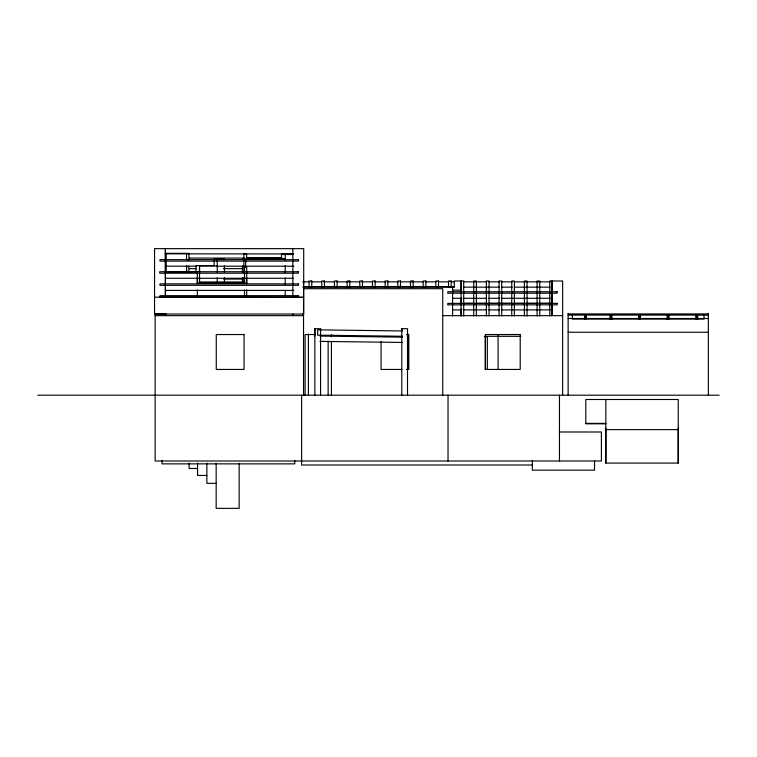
<?xml version="1.0" encoding="UTF-8"?>
<svg xmlns="http://www.w3.org/2000/svg" width="757" height="757" viewBox="0 0 757 757"><rect width="100%" height="100%" fill="white"/><g stroke="black" fill="none" stroke-linecap="round" stroke-linejoin="round"><path stroke-width="1.14" d="M186.553 272.321L186.553 266.53M217.24 266.01L199.517 266.01L199.517 281.983L244.511 281.983L244.511 266.757L246.706 266.757L246.706 282.995L197.312 282.995L197.312 272.132L165.423 272.132M292.836 248.646L292.836 254.513L281.472 254.513M303.557 395.192L303.529 280.998M314.846 395.192L314.846 328.727L320.561 328.727L320.561 330.818M320.561 395.192L320.561 328.727M401.797 395.192L401.797 328.727L407.512 328.727L407.512 395.192M605.846 423.806L585.814 423.806L585.814 399.488L678.234 399.488L678.234 463.085L605.846 463.085L605.846 428.093M678.234 463.085L678.234 428.093M293.574 253.945L165.367 253.822M246.621 258.061L281.472 258.061L281.472 253.983L292.836 253.983L292.836 297.331M189.354 258.08L244.539 258.08M246.886 258.08L282.115 258.08M285.219 258.553L245.647 258.553L245.647 267.145M186.553 259.575L188.9 259.575M243.877 261.288L245.647 261.288M165.83 266.19L196.356 266.19M216.322 266.19L293.82 266.19M189.307 268.65L196.347 268.65M223.353 268.65L242.145 268.65M166.209 271.602L195.968 271.602M165.584 278.283L293.574 278.283M223.353 279.068L242.136 279.068M302.809 281.85L308.705 281.85M311.061 281.85L321.668 281.85M324.024 281.85L334.632 281.85M336.988 281.85L359.376 281.85M361.732 281.85L372.34 281.85M374.696 281.85L385.304 281.85M387.66 281.85L398.267 281.85M400.623 281.85L423.021 281.85M425.377 281.85L435.985 281.85M438.341 281.85L448.939 281.85M451.304 281.85L453.661 281.85M464.23 281.85L486.552 281.85M488.899 281.85L499.469 281.85M501.825 281.85L512.394 281.85M514.741 281.85L549.989 281.85M303.529 286.581L454.314 286.581L454.314 281.008L463.7 281.008L463.7 315.906M302.809 287.149L308.695 287.149M311.042 287.149L321.64 287.149M323.987 287.149L334.585 287.149M336.941 287.149L347.529 287.149M349.885 287.149L372.245 287.149M374.601 287.149L385.19 287.149M387.546 287.149L398.135 287.149M400.491 287.149L411.079 287.149M413.436 287.149L424.034 287.149M426.38 287.149L448.75 287.149M451.096 287.149L454.626 287.149M464.05 287.149L499.355 287.149M501.711 287.149L512.309 287.149M514.656 287.149L549.97 287.149M303.557 288.691L442.731 288.691L442.731 395.192M452.601 290.111L461.183 290.111L461.183 281.008M165.83 290.414L293.82 290.414M154.551 297.179L303.708 297.331L292.836 297.198M452.468 298.296L461.874 298.296M464.23 298.296L486.723 298.286M488.927 298.296L499.677 298.286M501.863 298.296L550.292 298.286M463.369 303.33L473.939 303.33M476.295 303.33L486.865 303.33M489.211 303.33L511.533 303.33M513.88 303.33L524.459 303.33M526.806 303.33L537.375 303.33M539.732 303.33L550.301 303.33M452.468 309.916L461.874 309.916M464.23 309.916L486.723 309.878M488.927 309.916L499.677 309.878M501.863 309.916L550.292 309.878M154.551 314.032L303.708 314.032L303.708 248.646L154.551 248.646L154.551 314.032L165.423 314.041M568.138 313.937L708.334 313.937M568.138 315.082L708.334 315.082M155.071 315.65L303.557 315.65M442.731 315.65L562.64 315.65M568.138 318.508L708.334 318.508M568.138 332.247L708.334 332.247M315.395 334.537L305.109 334.537L305.109 395.192M406.462 334.537L408.771 334.537L408.771 369.444L406.462 369.444M484.319 336.326L520.74 336.326M401.844 369.444L381.074 369.444L381.074 341.521M37.85 395.192L719.15 395.192M585.814 423.371L605.846 423.371M605.846 429.616L678.234 429.616M559.158 431.992L601.389 431.992L601.389 461.004L155.128 461.004L155.128 315.65M532.351 465.006L301.627 465.006L301.627 395.192M197.558 468.498L189.089 468.498L189.089 463.142M206.86 475.453L197.558 475.453L197.558 463.142M216.161 483.345L206.86 483.345L206.86 463.218M165.367 253.34L188.9 253.34L188.9 260.342M402.355 330.96L317.685 329.853L317.618 335.152L402.289 336.259M320.06 336.08L402.487 337.158M319.984 341.379L402.421 342.448M165.367 297.123L165.367 248.646L165.423 297.179M708.334 313.36L708.334 395.192M704.038 315.082L704.038 319.038L572.424 319.038L572.424 315.082M697.623 315.13L697.623 319.539M696.771 315.508L696.771 318.811M696.639 315.508L696.639 318.811M695.787 315.13L695.787 319.539M669.008 315.13L669.008 319.539M668.157 315.508L668.157 318.811M668.034 315.508L668.034 318.811M667.182 315.13L667.182 319.539M640.394 315.13L640.394 319.539M639.542 315.508L639.542 318.811M639.419 315.508L639.419 318.811M638.567 315.13L638.567 319.539M611.864 315.13L611.864 319.539M611.013 315.508L611.013 318.811M610.89 315.508L610.89 318.811M610.038 315.13L610.038 319.539M605.846 399.488L605.846 463.085M594.519 460.899L594.519 470.154L532.351 470.154L532.351 460.294M586.401 315.101L586.401 319.501M585.549 315.48L585.549 318.129M585.426 315.48L585.426 318.129M584.574 315.101L584.574 319.501M568.138 313.36L568.138 395.192M562.64 395.192L562.64 281.008L549.771 281.008L549.771 315.906M559.47 395.192L559.47 461.004M552.43 281.008L552.43 315.65M551.626 281.008L551.626 315.65M539.75 315.906L539.75 281.008L537.091 281.008L537.091 315.906M527.08 315.906L527.08 281.008L524.421 281.008L524.421 315.906M514.4 315.906L514.4 281.008L511.741 281.008L511.741 315.906M501.73 315.906L501.73 281.008L499.071 281.008L499.071 315.906M498.097 335.332L498.097 369.511M489.05 315.906L489.05 281.008L486.391 281.008L486.391 315.906M487.338 369.511L487.338 336.827L485.303 336.827L485.303 369.511M476.38 315.906L476.38 281.008L473.721 281.008L473.721 315.906M461.183 298.343L461.183 304.229M461.183 308.932L461.183 315.991M461.041 281.008L461.041 315.906M452.601 286.581L452.601 315.991M448.03 395.192L448.03 461.004M408.477 334.216L408.477 369.397M401.797 328.727L401.797 330.818M331.405 334.537L331.405 336.865M331.405 341.53L331.405 395.192M328.141 341.133L328.141 395.192M314.846 328.727L314.846 336.051M308.392 334.083L308.392 395.192M303.216 313.294L303.216 315.65M294.757 460.37L294.757 463.861L161.998 463.861L161.998 460.37M292.836 314.032L292.836 315.65M285.219 254.513L285.219 260.342M285.219 265.641L285.219 272.719M285.219 277.847L285.219 284.528M285.219 290.423L285.219 296.526M246.621 258.695L246.621 253.983L243.877 253.983L243.877 259.008L242.448 259.008L243.877 259.49L243.877 272.255M246.706 277.951L246.706 283.771M246.706 289.893L246.706 296.791M244.511 277.951L244.511 282.607M244.511 289.893L244.511 296.791M243.877 277.696L243.877 282.702M242.448 266.029L242.448 272.255M242.448 277.734L242.448 282.702M239.165 463.312L239.165 508.354L216.161 508.354L216.161 463.35M224.451 266.029L224.451 272.255M224.451 277.734L224.451 282.692M217.24 272.132L217.24 259.49L224.451 259.49L224.451 258.998L214.165 258.998L214.165 265.593L195.968 265.593L195.968 272.132M217.24 277.724L217.24 282.607M199.517 266.01L199.517 272.132M199.517 277.951L199.517 282.607M197.312 277.951L197.312 283.771M197.312 289.893L197.312 296.791M188.9 266.18L188.9 272.321M186.553 253.822L186.553 259.727M186.553 265.622L186.553 272.709M166.209 253.822L166.209 272.132M166.01 314.032L166.01 315.65M298.513 259.651L159.954 259.651L159.954 261.108L298.513 261.108L298.513 259.651M298.267 271.735L159.708 271.735L159.708 273.201L298.267 273.201L298.267 271.735M311.761 281.008L309.102 281.008L309.102 287.452L311.761 287.452L311.761 281.008M324.431 281.008L321.772 281.008L321.772 287.452L324.431 287.452L324.431 281.008M337.111 281.008L334.452 281.008L334.452 287.452L337.111 287.452L337.111 281.008M349.781 281.008L347.122 281.008L347.122 287.452L349.781 287.452L349.781 281.008M362.461 281.008L359.802 281.008L359.802 287.452L362.461 287.452L362.461 281.008M375.131 281.008L372.472 281.008L372.472 287.452L375.131 287.452L375.131 281.008M387.811 281.008L385.152 281.008L385.152 287.452L387.811 287.452L387.811 281.008M400.481 281.008L397.822 281.008L397.822 287.452L400.481 287.452L400.481 281.008M413.161 281.008L410.502 281.008L410.502 287.452L413.161 287.452L413.161 281.008M425.831 281.008L423.172 281.008L423.172 287.452L425.831 287.452L425.831 281.008M438.492 281.008L435.833 281.008L435.833 287.452L438.492 287.452L438.492 281.008M451.172 281.008L448.513 281.008L448.513 287.452L451.172 287.452L451.172 281.008M298.513 283.866L159.954 283.866L159.954 285.323L298.513 285.323L298.513 283.866M557.133 291.748L447.766 291.748L447.766 293.205L557.133 293.205L557.133 291.748M298.513 295.665L159.954 295.665L159.954 297.123L298.513 297.123L298.513 295.665M557.133 303.368L447.766 303.368L447.766 304.825L557.133 304.825L557.133 303.368M244.047 334.537L216.265 334.537L216.265 369.444L244.047 369.444L244.047 334.537M520.21 334.537L485.388 334.537L485.388 369.444L520.21 369.444L520.21 334.537"/></g></svg>
